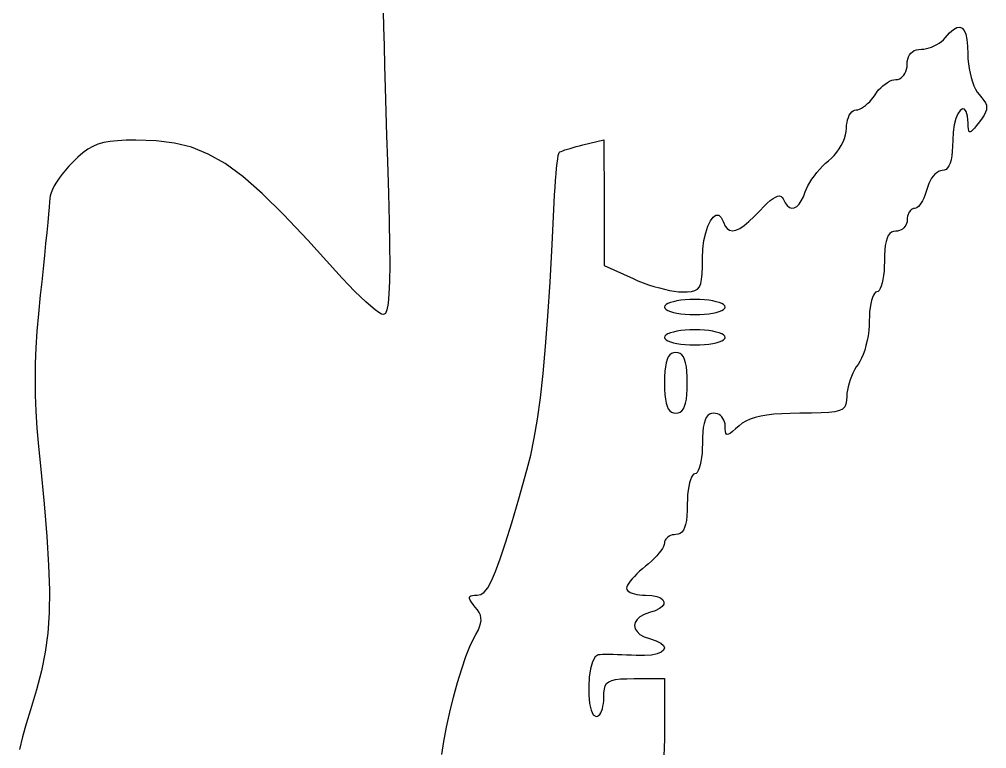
# Model space of a CAD drawing. Header units: millimetres. Extents: x 0 to 1242, y -2208 to 0.
# Drawn here: x 362.9 to 490.5, y -876.2 to -780.1 of the extents above; entities that cross this region are included whole.
import ezdxf

# ---------------------------------------------------------------- set-up
doc = ezdxf.new("R2010")
doc.units = ezdxf.units.MM
doc.layers.get('0').update_dxf_attribs({"linetype": 'CONTINUOUS'})

msp = doc.modelspace()

# ---------------------------------------------------------------- linework, layer by layer
for p, q in [((410.920024, -779.039659), (410.961808, -781.109568)), ((410.961808, -781.109568), (411.0175, -783.510125)), ((485, -782.5), (485.576318, -781.862136)), ((485.576318, -781.862136), (486.089984, -781.413368)), ((486.089984, -781.413368), (486.541466, -781.154032)), ((486.541466, -781.154032), (486.931232, -781.084464)), ((486.931232, -781.084464), (487.25975, -781.205)), ((487.25975, -781.205), (487.527488, -781.515976)), ((487.527488, -781.515976), (487.734914, -782.017728)), ((484.218611, -783.187825), (484.511344, -782.9728)), ((484.511344, -782.9728), (484.773993, -782.742475)), ((484.773993, -782.742475), (485, -782.5)), ((487.734914, -782.017728), (487.882496, -782.710592)), ((487.882496, -782.710592), (487.970702, -783.594904)), ((411.0175, -783.510125), (411.085912, -786.192112)), ((480.484875, -784.51625), (480.693792, -784.33248)), ((480.693792, -784.33248), (480.938301, -784.18819)), ((480.938301, -784.18819), (481.217664, -784.08416)), ((481.217664, -784.08416), (481.531143, -784.02117)), ((481.531143, -784.02117), (481.878, -784)), ((481.878, -784), (482.197697, -783.980275)), ((482.197697, -783.980275), (482.533216, -783.9232)), ((482.533216, -783.9232), (482.877999, -783.831925)), ((482.877999, -783.831925), (483.225488, -783.7096)), ((483.225488, -783.7096), (483.569125, -783.559375)), ((483.569125, -783.559375), (483.902352, -783.3844)), ((483.902352, -783.3844), (484.218611, -783.187825)), ((487.970702, -783.594904), (488, -784.671)), ((480, -786), (480.019887, -785.63053)), ((480.019887, -785.63053), (480.079056, -785.29664)), ((480.079056, -785.29664), (480.176769, -784.99911)), ((480.176769, -784.99911), (480.312288, -784.73872)), ((480.312288, -784.73872), (480.484875, -784.51625)), ((488, -784.671), (488.019609, -785.286088)), ((488.019609, -785.286088), (488.076352, -785.912504)), ((411.085912, -786.192112), (411.165856, -789.106311)), ((479.712416, -787.181792), (479.833653, -786.919746)), ((479.833653, -786.919746), (479.924032, -786.632704)), ((479.924032, -786.632704), (479.980499, -786.324758)), ((479.980499, -786.324758), (480, -786)), ((488.076352, -785.912504), (488.167103, -786.539076)), ((488.167103, -786.539076), (488.288736, -787.154632)), ((477.387136, -788.3872), (477.684383, -788.2241)), ((477.684383, -788.2241), (477.974112, -788.1024)), ((477.974112, -788.1024), (478.250569, -788.0263)), ((478.250569, -788.0263), (478.508, -788)), ((478.508, -788), (478.750251, -787.973862)), ((478.750251, -787.973862), (478.979968, -787.898176)), ((478.979968, -787.898176), (479.194097, -787.777034)), ((479.194097, -787.777034), (479.389584, -787.614528)), ((479.389584, -787.614528), (479.563375, -787.41475)), ((479.563375, -787.41475), (479.712416, -787.181792)), ((488.288736, -787.154632), (488.438125, -787.748)), ((488.438125, -787.748), (488.612144, -788.308008)), ((411.165856, -789.106311), (411.256144, -792.203504)), ((475.989521, -789.6767), (476.238048, -789.3696)), ((476.238048, -789.3696), (476.507827, -789.0829)), ((476.507827, -789.0829), (476.793104, -788.8208)), ((476.793104, -788.8208), (477.088125, -788.5875)), ((477.088125, -788.5875), (477.387136, -788.3872)), ((488.612144, -788.308008), (488.807667, -788.823484)), ((488.807667, -788.823484), (489.021568, -789.283256)), ((489.021568, -789.283256), (489.250721, -789.676152)), ((475.054066, -790.9171), (475.309784, -790.6304)), ((475.309784, -790.6304), (475.549518, -790.3233)), ((475.549518, -790.3233), (475.768, -790)), ((475.768, -790), (475.989521, -789.6767)), ((489.250721, -789.676152), (489.492, -789.991)), ((489.492, -789.991), (489.84584, -790.397311)), ((489.84584, -790.397311), (490.12144, -790.756528)), ((490.12144, -790.756528), (490.31892, -791.082277)), ((472.862336, -792.124248), (473.055592, -792.031911)), ((473.055592, -792.031911), (473.259, -792)), ((473.259, -792), (473.479102, -791.9737)), ((473.479102, -791.9737), (473.720096, -791.8976)), ((473.720096, -791.8976), (473.976714, -791.7759)), ((473.976714, -791.7759), (474.243688, -791.6128)), ((474.243688, -791.6128), (474.51575, -791.4125)), ((474.51575, -791.4125), (474.787632, -791.1792)), ((474.787632, -791.1792), (475.054066, -790.9171)), ((486.9905, -792.06475), (486.69568, -792.504832)), ((487.28736, -791.849488), (486.9905, -792.06475)), ((487.5631, -791.884714), (487.28736, -791.849488)), ((487.79456, -792.196096), (487.5631, -791.884714)), ((490.31892, -791.082277), (490.4384, -791.388184)), ((490.44384, -791.994976), (490.33004, -792.323113)), ((490.4384, -791.388184), (490.48, -791.687875)), ((490.48, -791.687875), (490.44384, -791.994976)), ((411.256144, -792.203504), (411.355588, -795.434473)), ((472.064504, -793.661952), (472.141156, -793.314033)), ((472.141156, -793.314033), (472.243872, -792.995976)), ((472.243872, -792.995976), (472.37, -792.712875)), ((472.37, -792.712875), (472.516888, -792.469824)), ((472.516888, -792.469824), (472.681884, -792.271917)), ((472.681884, -792.271917), (472.862336, -792.124248)), ((486.42606, -793.144066), (486.2048, -793.956784)), ((486.69568, -792.504832), (486.42606, -793.144066)), ((487.95858, -792.809302), (487.79456, -792.196096)), ((488.032, -793.75), (487.95858, -792.809302)), ((489.87, -793.096999), (489.524, -793.57)), ((490.13872, -792.685912), (489.87, -793.096999)), ((490.33004, -792.323113), (490.13872, -792.685912)), ((471.969582, -794.849869), (472, -794.427)), ((472, -794.427), (472.016568, -794.034639)), ((472.016568, -794.034639), (472.064504, -793.661952)), ((486.2048, -793.956784), (486.05506, -794.917318)), ((488.045048, -794.178121), (488.032, -793.75)), ((488.071104, -794.509168), (488.045048, -794.178121)), ((488.116636, -794.742367), (488.071104, -794.509168)), ((488.862816, -794.413552), (488.622884, -794.681203)), ((489.161032, -794.043409), (488.862816, -794.413552)), ((489.524, -793.57), (489.161032, -794.043409)), ((411.355588, -795.434473), (411.463, -798.75)), ((471.549408, -796.224376), (471.739774, -795.756723)), ((471.739774, -795.756723), (471.881336, -795.295832)), ((471.881336, -795.295832), (471.969582, -794.849869)), ((486.05506, -794.917318), (486, -796)), ((488.188112, -794.876944), (488.116636, -794.742367)), ((488.292, -794.912125), (488.188112, -794.876944)), ((488.434768, -794.847136), (488.292, -794.912125)), ((488.622884, -794.681203), (488.434768, -794.847136)), ((371.95466, -797.182076), (371.30964, -797.652864)), ((372.60652, -796.807192), (371.95466, -797.182076)), ((373.2945, -796.518), (372.60652, -796.807192)), ((374.04788, -796.304288), (373.2945, -796.518)), ((374.89594, -796.155844), (374.04788, -796.304288)), ((375.86796, -796.062456), (374.89594, -796.155844)), ((376.99322, -796.013912), (375.86796, -796.062456)), ((378.301, -796), (376.99322, -796.013912)), ((380.964168, -796.084237), (378.301, -796)), ((383.381384, -796.376176), (380.964168, -796.084237)), ((385.642516, -796.934659), (383.381384, -796.376176)), ((387.837432, -797.818528), (385.642516, -796.934659)), ((434.875728, -797.28656), (435.19575, -797.182625)), ((435.19575, -797.182625), (435.554832, -797.0732)), ((435.554832, -797.0732), (435.946386, -796.960355)), ((435.946386, -796.960355), (436.363824, -796.84616)), ((436.363824, -796.84616), (436.800558, -796.732685)), ((436.800558, -796.732685), (437.25, -796.622)), ((437.25, -796.622), (440, -795.962)), ((440, -795.962), (440.026, -804.231)), ((470.730606, -797.586247), (471.040312, -797.147304)), ((471.040312, -797.147304), (471.31475, -796.690625)), ((471.31475, -796.690625), (471.549408, -796.224376)), ((485.986863, -796.78025), (485.947104, -797.472)), ((486, -796), (485.986863, -796.78025)), ((370.64218, -798.229768), (369.923, -798.923)), ((371.30964, -797.652864), (370.64218, -798.229768)), ((390.056, -799.086625), (387.837432, -797.818528)), ((433.83896, -799.014368), (433.91172, -798.459299)), ((433.91172, -798.459299), (433.9834, -798.030296)), ((433.9834, -798.030296), (434.05262, -797.741237)), ((434.05262, -797.741237), (434.118, -797.606)), ((434.118, -797.606), (434.215902, -797.544725)), ((434.215902, -797.544725), (434.379216, -797.46968)), ((434.379216, -797.46968), (434.601354, -797.382935)), ((434.601354, -797.382935), (434.875728, -797.28656)), ((469.635, -798.715), (470.023438, -798.378261)), ((470.023438, -798.378261), (470.390144, -797.999288)), ((470.390144, -797.999288), (470.730606, -797.586247)), ((485.880201, -798.07675), (485.785632, -798.596)), ((485.947104, -797.472), (485.880201, -798.07675)), ((369.449536, -799.419609), (368.998128, -799.937992)), ((369.923, -798.923), (369.449536, -799.419609)), ((392.388088, -800.797792), (390.056, -799.086625)), ((411.463, -798.75), (411.595765, -803.026395)), ((433.69572, -800.447192), (433.7665, -799.681625)), ((433.7665, -799.681625), (433.83896, -799.014368)), ((468.471525, -799.816339), (468.8534, -799.414976)), ((468.8534, -799.414976), (469.243375, -799.045017)), ((469.243375, -799.045017), (469.635, -798.715)), ((485.330709, -799.65575), (485.120256, -799.848)), ((485.511408, -799.384), (485.330709, -799.65575)), ((485.662875, -799.03125), (485.511408, -799.384)), ((485.785632, -798.596), (485.662875, -799.03125)), ((368.186584, -801.000216), (367.839, -801.524125)), ((368.575052, -800.468183), (368.186584, -801.000216)), ((368.998128, -799.937992), (368.575052, -800.468183)), ((394.923564, -803.010871), (392.388088, -800.797792)), ((433.628, -801.297191), (433.69572, -800.447192)), ((467.439, -801.123472), (467.757875, -800.679125)), ((467.757875, -800.679125), (468.1042, -800.240568)), ((468.1042, -800.240568), (468.471525, -799.816339)), ((483.228408, -801.026), (483.032664, -801.353625)), ((483.441, -800.734375), (483.228408, -801.026)), ((483.666192, -800.484), (483.441, -800.734375)), ((483.899736, -800.280125), (483.666192, -800.484)), ((484.137384, -800.128), (483.899736, -800.280125)), ((484.374888, -800.032875), (484.137384, -800.128)), ((484.608, -800), (484.374888, -800.032875)), ((484.879527, -799.96225), (484.608, -800)), ((485.120256, -799.848), (484.879527, -799.96225)), ((367.538576, -802.029944), (367.291588, -802.507707)), ((367.839, -801.524125), (367.538576, -802.029944)), ((433.50726, -803.194973), (433.56472, -802.217744)), ((433.56472, -802.217744), (433.628, -801.297191)), ((466.711575, -802.405873), (466.9094, -801.995384)), ((466.9094, -801.995384), (467.154025, -801.565071)), ((467.154025, -801.565071), (467.439, -801.123472)), ((482.708712, -802.095875), (482.589, -802.5)), ((482.858016, -801.712), (482.708712, -802.095875)), ((483.032664, -801.353625), (482.858016, -801.712)), ((366.983024, -803.339201), (366.934, -803.673)), ((367.104312, -802.947448), (366.983024, -803.339201)), ((367.291588, -802.507707), (367.104312, -802.947448)), ((397.752296, -805.784704), (394.923564, -803.010871)), ((411.595765, -803.026395), (411.68992, -806.71776)), ((433.457, -804.215), (433.50726, -803.194973)), ((462.315616, -803.682896), (462.63825, -803.493125)), ((462.63825, -803.493125), (462.920504, -803.383904)), ((462.920504, -803.383904), (463.162642, -803.355107)), ((463.162642, -803.355107), (463.364928, -803.406608)), ((463.364928, -803.406608), (463.527626, -803.538281)), ((463.527626, -803.538281), (463.651, -803.75)), ((466.042072, -804.0124), (466.318249, -803.46137)), ((466.318249, -803.46137), (466.567, -802.788)), ((466.567, -802.788), (466.711575, -802.405873)), ((482.341032, -803.288), (482.191398, -803.646375)), ((482.474694, -802.904125), (482.341032, -803.288)), ((482.589, -802.5), (482.474694, -802.904125)), ((366.852656, -804.809504), (366.771109, -805.737636)), ((366.907827, -804.112348), (366.852656, -804.809504)), ((366.934, -803.673), (366.907827, -804.112348)), ((433.195112, -809.745055), (433.457, -804.215)), ((440.026, -804.231), (440.052, -812.5)), ((460.616, -805.25), (461.102794, -804.736769)), ((461.102794, -804.736769), (461.548152, -804.304592)), ((461.548152, -804.304592), (461.952338, -803.953343)), ((461.952338, -803.953343), (462.315616, -803.682896)), ((463.651, -803.75), (463.904881, -804.25761)), ((463.904881, -804.25761), (464.185048, -804.62512)), ((464.185048, -804.62512), (464.484787, -804.85475)), ((464.484787, -804.85475), (464.797384, -804.94872)), ((465.116125, -804.90925), (465.434296, -804.73856)), ((465.434296, -804.73856), (465.745183, -804.43887)), ((465.745183, -804.43887), (466.042072, -804.0124)), ((481.500822, -804.719875), (481.322088, -804.872)), ((481.680504, -804.516), (481.500822, -804.719875)), ((481.85775, -804.265625), (481.680504, -804.516)), ((482.029176, -803.974), (481.85775, -804.265625)), ((482.191398, -803.646375), (482.029176, -803.974)), ((366.771109, -805.737636), (366.665808, -806.869912)), ((400.964152, -809.178133), (397.752296, -805.784704)), ((454.417392, -806.156696), (454.786736, -805.898898)), ((454.786736, -805.898898), (455.147584, -805.904152)), ((455.147584, -805.904152), (455.482488, -806.202254)), ((459.131792, -806.729368), (459.838769, -806.063436)), ((459.838769, -806.063436), (460.616, -805.25)), ((464.797384, -804.94872), (465.116125, -804.90925)), ((480.050184, -806.0272), (480.012888, -806.257525)), ((480.109836, -805.812175), (480.050184, -806.0272)), ((480.189792, -805.6156), (480.109836, -805.812175)), ((480.288, -805.440625), (480.189792, -805.6156)), ((480.402408, -805.2904), (480.288, -805.440625)), ((480.530964, -805.168075), (480.402408, -805.2904)), ((480.671616, -805.0768), (480.530964, -805.168075)), ((480.822312, -805.019725), (480.671616, -805.0768)), ((480.981, -805), (480.822312, -805.019725)), ((481.147686, -804.967125), (480.981, -805)), ((481.322088, -804.872), (481.147686, -804.967125)), ((366.665808, -806.869912), (366.539375, -808.1795)), ((411.68992, -806.71776), (411.744655, -809.855865)), ((453.432864, -808.210442), (453.723008, -807.342264)), ((453.723008, -807.342264), (454.057, -806.64775)), ((454.057, -806.64775), (454.417392, -806.156696)), ((455.482488, -806.202254), (455.774, -806.823)), ((455.774, -806.823), (455.988281, -807.314204)), ((455.988281, -807.314204), (456.257408, -807.662992)), ((457.920896, -807.621264), (458.493143, -807.248432)), ((458.493143, -807.248432), (459.131792, -806.729368)), ((479.7096, -807.3844), (479.559375, -807.559375)), ((479.831925, -807.187825), (479.7096, -807.3844)), ((479.9232, -806.9728), (479.831925, -807.187825)), ((479.980275, -806.742475), (479.9232, -806.9728)), ((480, -806.5), (479.980275, -806.742475)), ((480.012888, -806.257525), (480, -806.5)), ((366.539375, -808.1795), (366.394432, -809.639568)), ((453.204016, -809.222488), (453.432864, -808.210442)), ((456.257408, -807.662992), (456.583307, -807.868728)), ((456.583307, -807.868728), (456.967904, -807.930776)), ((456.967904, -807.930776), (457.413125, -807.8485)), ((457.413125, -807.8485), (457.920896, -807.621264)), ((477.504144, -808.575968), (477.343875, -808.916625)), ((477.698397, -808.317979), (477.504144, -808.575968)), ((477.928128, -808.138656), (477.698397, -808.317979)), ((478.194831, -808.033997), (477.928128, -808.138656)), ((478.5, -808), (478.194831, -808.033997)), ((478.742475, -807.980275), (478.5, -808)), ((478.9728, -807.9232), (478.742475, -807.980275)), ((479.187825, -807.831925), (478.9728, -807.9232)), ((479.3844, -807.7096), (479.187825, -807.831925)), ((479.559375, -807.559375), (479.3844, -807.7096)), ((366.394432, -809.639568), (366.233601, -811.223284)), ((404.649, -813.25), (400.964152, -809.178133)), ((411.744655, -809.855865), (411.75916, -812.47248)), ((432.921656, -814.72848), (433.195112, -809.745055)), ((453.053912, -810.348606), (453.204016, -809.222488)), ((477.119313, -809.861951), (477.052032, -810.474624)), ((477.216096, -809.343952), (477.119313, -809.861951)), ((477.343875, -808.916625), (477.216096, -809.343952)), ((366.233601, -811.223284), (366.059504, -812.903816)), ((453, -811.559), (453.053912, -810.348606)), ((477.012759, -811.185973), (477, -812)), ((477.052032, -810.474624), (477.012759, -811.185973)), ((411.75916, -812.47248), (411.732625, -814.599375)), ((440.052, -812.5), (443.853, -814.25)), ((452.992549, -812.691069), (453, -811.559)), ((477, -812), (476.98685, -812.6466)), ((366.059504, -812.903816), (365.874763, -814.654332)), ((405.493333, -814.179609), (404.649, -813.25)), ((452.894403, -814.347083), (452.961632, -813.613312)), ((452.961632, -813.613312), (452.992549, -812.691069)), ((476.9488, -813.2608), (476.88795, -813.8342)), ((476.98685, -812.6466), (476.9488, -813.2608)), ((365.874763, -814.654332), (365.682, -816.448)), ((406.325504, -815.062592), (405.493333, -814.179609)), ((407.132271, -815.886883), (406.325504, -815.062592)), ((411.732625, -814.599375), (411.66424, -816.26832)), ((432.632744, -819.203465), (432.921656, -814.72848)), ((443.853, -814.25), (444.502723, -814.532766)), ((444.502723, -814.532766), (445.188224, -814.801408)), ((445.188224, -814.801408), (445.895901, -815.052242)), ((445.895901, -815.052242), (446.612152, -815.281584)), ((452.599625, -815.334625), (452.778016, -814.913736)), ((452.778016, -814.913736), (452.894403, -814.347083)), ((476.70625, -814.825), (476.5896, -815.2256)), ((476.8064, -814.3584), (476.70625, -814.825)), ((476.88795, -813.8342), (476.8064, -814.3584)), ((407.900392, -816.640416), (407.132271, -815.886883)), ((411.66424, -816.26832), (411.553195, -817.511085)), ((446.612152, -815.281584), (447.323375, -815.48575)), ((447.323375, -815.48575), (448.015968, -815.661056)), ((448.015968, -815.661056), (448.676329, -815.803818)), ((448.676329, -815.803818), (449.290856, -815.910352)), ((449.290856, -815.910352), (449.845947, -815.976974)), ((449.845947, -815.976974), (450.328, -816)), ((450.328, -816), (451.009101, -815.987621)), ((451.009101, -815.987621), (451.563968, -815.936248)), ((451.563968, -815.936248), (452.005447, -815.824527)), ((452.005447, -815.824527), (452.346384, -815.631104)), ((452.346384, -815.631104), (452.599625, -815.334625)), ((475.6848, -816.195016), (475.54145, -816.426789)), ((475.83835, -816.050087), (475.6848, -816.195016)), ((476, -816), (475.83835, -816.050087)), ((476.16165, -815.9474), (476, -816)), ((476.3152, -815.7952), (476.16165, -815.9474)), ((476.45855, -815.5518), (476.3152, -815.7952)), ((476.5896, -815.2256), (476.45855, -815.5518)), ((365.682, -816.448), (365.433966, -818.89726)), ((408.616625, -817.311125), (407.900392, -816.640416)), ((409.267728, -817.886944), (408.616625, -817.311125)), ((411.553195, -817.511085), (411.39868, -818.35944)), ((448.4482, -817.54145), (448.2048, -817.6848)), ((448.7744, -817.4104), (448.4482, -817.54145)), ((449.175, -817.29375), (448.7744, -817.4104)), ((449.6416, -817.1936), (449.175, -817.29375)), ((450.1658, -817.11205), (449.6416, -817.1936)), ((450.7392, -817.0512), (450.1658, -817.11205)), ((451.3534, -817.01315), (450.7392, -817.0512)), ((452, -817), (451.3534, -817.01315)), ((452.6466, -817.01315), (452, -817)), ((453.2608, -817.0512), (452.6466, -817.01315)), ((453.8342, -817.11205), (453.2608, -817.0512)), ((454.3584, -817.1936), (453.8342, -817.11205)), ((454.825, -817.29375), (454.3584, -817.1936)), ((455.2256, -817.4104), (454.825, -817.29375)), ((455.5518, -817.54145), (455.2256, -817.4104)), ((455.7952, -817.6848), (455.5518, -817.54145)), ((475.1936, -817.563192), (475.11205, -818.062361)), ((475.29375, -817.118875), (475.1936, -817.563192)), ((475.4104, -816.737408), (475.29375, -817.118875)), ((475.54145, -816.426789), (475.4104, -816.737408)), ((365.433966, -818.89726), (365.241288, -821.1856)), ((409.840459, -818.355807), (409.267728, -817.886944)), ((410.321576, -818.705648), (409.840459, -818.355807)), ((410.697837, -818.924401), (410.321576, -818.705648)), ((411.199885, -818.845155), (410.956, -819)), ((411.39868, -818.35944), (411.199885, -818.845155)), ((448.0526, -817.83835), (448, -818)), ((448, -818), (448.0526, -818.16165)), ((448, -818), (448, -818)), ((448.2048, -817.6848), (448.0526, -817.83835)), ((448.0526, -818.16165), (448.2048, -818.3152)), ((448.2048, -818.3152), (448.4482, -818.45855)), ((448.4482, -818.45855), (448.7744, -818.5896)), ((448.7744, -818.5896), (449.175, -818.70625)), ((449.175, -818.70625), (449.6416, -818.8064)), ((449.6416, -818.8064), (450.1658, -818.88795)), ((450.1658, -818.88795), (450.7392, -818.9488)), ((453.2608, -818.9488), (453.8342, -818.88795)), ((453.8342, -818.88795), (454.3584, -818.8064)), ((454.3584, -818.8064), (454.825, -818.70625)), ((454.825, -818.70625), (455.2256, -818.5896)), ((455.2256, -818.5896), (455.5518, -818.45855)), ((455.5518, -818.45855), (455.7952, -818.3152)), ((455.9474, -817.83835), (455.7952, -817.6848)), ((455.7952, -818.3152), (455.9474, -818.16165)), ((456, -818), (455.9474, -817.83835)), ((455.9474, -818.16165), (456, -818)), ((475.0512, -818.608384), (475.01315, -819.193263)), ((475.11205, -818.062361), (475.0512, -818.608384)), ((410.956, -819), (410.697837, -818.924401)), ((432.324488, -823.2082), (432.632744, -819.203465)), ((450.7392, -818.9488), (451.3534, -818.98685)), ((451.3534, -818.98685), (452, -819)), ((452, -819), (452.6466, -818.98685)), ((452.6466, -818.98685), (453.2608, -818.9488)), ((475, -819.809), (474.980685, -820.450249)), ((475.01315, -819.193263), (475, -819.809)), ((365.241288, -821.1856), (365.104002, -823.35676)), ((448.7744, -821.4104), (448.4482, -821.54145)), ((449.175, -821.29375), (448.7744, -821.4104)), ((449.6416, -821.1936), (449.175, -821.29375)), ((450.1658, -821.11205), (449.6416, -821.1936)), ((450.7392, -821.0512), (450.1658, -821.11205)), ((451.3534, -821.01315), (450.7392, -821.0512)), ((452, -821), (451.3534, -821.01315)), ((452.6466, -821.01315), (452, -821)), ((453.2608, -821.0512), (452.6466, -821.01315)), ((453.8342, -821.11205), (453.2608, -821.0512)), ((454.3584, -821.1936), (453.8342, -821.11205)), ((454.825, -821.29375), (454.3584, -821.1936)), ((455.2256, -821.4104), (454.825, -821.29375)), ((455.5518, -821.54145), (455.2256, -821.4104)), ((474.9248, -821.108952), (474.835435, -821.773043)), ((474.980685, -820.450249), (474.9248, -821.108952)), ((448.0526, -821.83835), (448, -822)), ((448, -822), (448.0526, -822.16165)), ((448, -822), (448, -822)), ((448.2048, -821.6848), (448.0526, -821.83835)), ((448.0526, -822.16165), (448.2048, -822.3152)), ((448.4482, -821.54145), (448.2048, -821.6848)), ((448.2048, -822.3152), (448.4482, -822.45855)), ((448.4482, -822.45855), (448.7744, -822.5896)), ((448.7744, -822.5896), (449.175, -822.70625)), ((449.175, -822.70625), (449.6416, -822.8064)), ((454.3584, -822.8064), (454.825, -822.70625)), ((454.825, -822.70625), (455.2256, -822.5896)), ((455.2256, -822.5896), (455.5518, -822.45855)), ((455.7952, -821.6848), (455.5518, -821.54145)), ((455.5518, -822.45855), (455.7952, -822.3152)), ((455.9474, -821.83835), (455.7952, -821.6848)), ((455.7952, -822.3152), (455.9474, -822.16165)), ((456, -822), (455.9474, -821.83835)), ((455.9474, -822.16165), (456, -822)), ((474.71568, -822.430456), (474.568625, -823.069125)), ((474.835435, -821.773043), (474.71568, -822.430456)), ((365.104002, -823.35676), (365.022144, -825.45448)), ((431.993, -826.780875), (432.324488, -823.2082)), ((449.5, -824), (449.194831, -824.033997)), ((449.805169, -824.033997), (449.5, -824)), ((449.6416, -822.8064), (450.1658, -822.88795)), ((450.1658, -822.88795), (450.7392, -822.9488)), ((450.7392, -822.9488), (451.3534, -822.98685)), ((451.3534, -822.98685), (452, -823)), ((452, -823), (452.6466, -822.98685)), ((452.6466, -822.98685), (453.2608, -822.9488)), ((453.2608, -822.9488), (453.8342, -822.88795)), ((453.8342, -822.88795), (454.3584, -822.8064)), ((474.39736, -823.676984), (474.204975, -824.241967)), ((474.568625, -823.069125), (474.39736, -823.676984)), ((448.343875, -824.916625), (448.216096, -825.343952)), ((448.504144, -824.575968), (448.343875, -824.916625)), ((448.698397, -824.317979), (448.504144, -824.575968)), ((448.928128, -824.138656), (448.698397, -824.317979)), ((449.194831, -824.033997), (448.928128, -824.138656)), ((450.071872, -824.138656), (449.805169, -824.033997)), ((450.301603, -824.317979), (450.071872, -824.138656)), ((450.495856, -824.575968), (450.301603, -824.317979)), ((450.656125, -824.916625), (450.495856, -824.575968)), ((450.783904, -825.343952), (450.656125, -824.916625)), ((473.769205, -825.195041), (473.532, -825.559)), ((473.99456, -824.752008), (473.769205, -825.195041)), ((474.204975, -824.241967), (473.99456, -824.752008)), ((365.022144, -825.45448), (364.99575, -827.5225)), ((448.052032, -826.474624), (448.012759, -827.185973)), ((448.119313, -825.861951), (448.052032, -826.474624)), ((448.216096, -825.343952), (448.119313, -825.861951)), ((450.880687, -825.861951), (450.783904, -825.343952)), ((450.947968, -826.474624), (450.880687, -825.861951)), ((450.987241, -827.185973), (450.947968, -826.474624)), ((473.06736, -826.28584), (472.854885, -826.70101)), ((473.294115, -825.90223), (473.06736, -826.28584)), ((473.532, -825.559), (473.294115, -825.90223)), ((364.99575, -827.5225), (365.024856, -829.60456)), ((431.634392, -829.95968), (431.993, -826.780875)), ((448.012759, -827.185973), (448, -828)), ((451, -828), (450.987241, -827.185973)), ((472.485375, -827.59075), (472.33464, -828.04768)), ((472.65984, -827.13892), (472.485375, -827.59075)), ((472.854885, -826.70101), (472.65984, -827.13892)), ((448, -828), (448.012759, -828.814027)), ((448, -828), (448, -828)), ((448.012759, -828.814027), (448.052032, -829.525376)), ((450.947968, -829.525376), (450.987241, -828.814027)), ((450.987241, -828.814027), (451, -828)), ((472.11696, -828.94156), (472.056315, -829.36087)), ((472.210785, -828.50089), (472.11696, -828.94156)), ((472.33464, -828.04768), (472.210785, -828.50089)), ((365.024856, -829.60456), (365.109498, -831.7444)), ((431.244776, -832.782805), (431.634392, -829.95968)), ((448.052032, -829.525376), (448.119313, -830.138049)), ((448.119313, -830.138049), (448.216096, -830.656048)), ((450.783904, -830.656048), (450.880687, -830.138049)), ((450.880687, -830.138049), (450.947968, -829.525376)), ((472.005547, -830.320141), (471.924776, -830.785408)), ((472.032, -829.75), (472.005547, -830.320141)), ((472.056315, -829.36087), (472.032, -829.75)), ((448.216096, -830.656048), (448.343875, -831.083375)), ((448.343875, -831.083375), (448.504144, -831.424032)), ((448.504144, -831.424032), (448.698397, -831.682021)), ((450.301603, -831.682021), (450.495856, -831.424032)), ((450.495856, -831.424032), (450.656125, -831.083375)), ((450.656125, -831.083375), (450.783904, -830.656048)), ((471.483808, -831.443584), (471.065375, -831.657625)), ((471.760569, -831.156367), (471.483808, -831.443584)), ((471.924776, -830.785408), (471.760569, -831.156367)), ((365.109498, -831.7444), (365.249712, -833.98576)), ((430.820264, -835.28844), (431.244776, -832.782805)), ((448.698397, -831.682021), (448.928128, -831.861344)), ((448.928128, -831.861344), (449.194831, -831.966003)), ((449.194831, -831.966003), (449.5, -832)), ((449.5, -832), (449.805169, -831.966003)), ((449.805169, -831.966003), (450.071872, -831.861344)), ((450.071872, -831.861344), (450.301603, -831.682021)), ((453.343875, -832.916625), (453.216096, -833.343952)), ((453.504144, -832.575968), (453.343875, -832.916625)), ((453.698397, -832.317979), (453.504144, -832.575968)), ((453.928128, -832.138656), (453.698397, -832.317979)), ((454.194831, -832.033997), (453.928128, -832.138656)), ((454.5, -832), (454.194831, -832.033997)), ((454.742475, -832.02177), (454.5, -832)), ((454.9728, -832.08476), (454.742475, -832.02177)), ((455.187825, -832.18549), (454.9728, -832.08476)), ((455.3844, -832.32048), (455.187825, -832.18549)), ((455.559375, -832.48625), (455.3844, -832.32048)), ((455.7096, -832.67932), (455.559375, -832.48625)), ((455.831925, -832.89621), (455.7096, -832.67932)), ((455.9232, -833.13344), (455.831925, -832.89621)), ((459.304055, -832.784196), (458.73828, -833.035904)), ((459.95092, -832.569592), (459.304055, -832.784196)), ((460.684125, -832.391), (459.95092, -832.569592)), ((461.50892, -832.247328), (460.684125, -832.391)), ((462.430555, -832.137484), (461.50892, -832.247328)), ((463.45428, -832.060376), (462.430555, -832.137484)), ((464.585345, -832.014912), (463.45428, -832.060376)), ((465.829, -832), (464.585345, -832.014912)), ((467.392563, -831.993349), (465.829, -832)), ((468.668864, -831.966352), (467.392563, -831.993349)), ((469.687021, -831.908443), (468.668864, -831.966352)), ((470.476152, -831.809056), (469.687021, -831.908443)), ((471.065375, -831.657625), (470.476152, -831.809056)), ((365.249712, -833.98576), (365.445534, -836.37238)), ((453.119313, -833.861951), (453.052032, -834.474624)), ((453.216096, -833.343952), (453.119313, -833.861951)), ((455.980275, -833.38753), (455.9232, -833.13344)), ((456, -833.655), (455.980275, -833.38753)), ((456.005258, -834.0708), (456, -833.655)), ((456.026824, -834.3942), (456.005258, -834.0708)), ((457.364202, -834.0708), (456.985216, -834.3942)), ((457.829, -833.655), (457.364202, -834.0708)), ((458.248345, -833.325808), (457.829, -833.655)), ((458.73828, -833.035904), (458.248345, -833.325808)), ((430.356968, -837.514775), (430.820264, -835.28844)), ((453.012759, -835.185973), (453, -836)), ((453.052032, -834.474624), (453.012759, -835.185973)), ((456.073386, -834.6252), (456.026824, -834.3942)), ((456.153632, -834.7638), (456.073386, -834.6252)), ((456.27625, -834.81), (456.153632, -834.7638)), ((456.449928, -834.7638), (456.27625, -834.81)), ((456.683354, -834.6252), (456.449928, -834.7638)), ((456.985216, -834.3942), (456.683354, -834.6252)), ((365.445534, -836.37238), (365.697, -838.948)), ((452.98685, -836.6466), (452.9488, -837.2608)), ((453, -836), (452.98685, -836.6466)), ((429.851, -839.5), (430.356968, -837.514775)), ((452.88795, -837.8342), (452.8064, -838.3584)), ((452.9488, -837.2608), (452.88795, -837.8342)), ((365.697, -838.948), (366.190028, -843.929084)), ((452.5896, -839.2256), (452.45855, -839.5518)), ((452.70625, -838.825), (452.5896, -839.2256)), ((452.8064, -838.3584), (452.70625, -838.825)), ((428.777379, -843.273118), (429.851, -839.5)), ((451.54145, -840.4482), (451.4104, -840.7744)), ((451.6848, -840.2048), (451.54145, -840.4482)), ((451.83835, -840.0526), (451.6848, -840.2048)), ((452, -840), (451.83835, -840.0526)), ((452.16165, -839.9474), (452, -840)), ((452.3152, -839.7952), (452.16165, -839.9474)), ((452.45855, -839.5518), (452.3152, -839.7952)), ((451.1936, -841.6416), (451.11205, -842.1658)), ((451.29375, -841.175), (451.1936, -841.6416)), ((451.4104, -840.7744), (451.29375, -841.175)), ((451.0512, -842.7392), (451.01315, -843.3534)), ((451.11205, -842.1658), (451.0512, -842.7392)), ((366.190028, -843.929084), (366.555304, -848.257872)), ((427.846792, -846.448384), (428.777379, -843.273118)), ((451, -844), (450.987241, -844.814027)), ((451.01315, -843.3534), (451, -844)), ((450.947968, -845.525376), (450.880687, -846.138049)), ((450.987241, -844.814027), (450.947968, -845.525376)), ((427.040453, -849.073066), (427.846792, -846.448384)), ((450.783904, -846.656048), (450.656125, -847.083375)), ((450.880687, -846.138049), (450.783904, -846.656048)), ((448.6156, -848.214208), (448.440625, -848.325)), ((448.812175, -848.123984), (448.6156, -848.214208)), ((449.0272, -848.056656), (448.812175, -848.123984)), ((449.257525, -848.014552), (449.0272, -848.056656)), ((449.5, -848), (449.257525, -848.014552)), ((449.805169, -847.966003), (449.5, -848)), ((450.071872, -847.861344), (449.805169, -847.966003)), ((450.301603, -847.682021), (450.071872, -847.861344)), ((450.495856, -847.424032), (450.301603, -847.682021)), ((450.656125, -847.083375), (450.495856, -847.424032)), ((366.555304, -848.257872), (366.788916, -852.031768)), ((426.339576, -851.194432), (427.040453, -849.073066)), ((447.967125, -849.310574), (447.872, -849.555192)), ((448, -849.106), (447.967125, -849.310574)), ((448.019725, -848.927288), (448, -849.106)), ((448.0768, -848.757504), (448.019725, -848.927288)), ((448.168075, -848.598976), (448.0768, -848.757504)), ((448.2904, -848.454032), (448.168075, -848.598976)), ((448.440625, -848.325), (448.2904, -848.454032)), ((447.265625, -850.46475), (446.974, -850.804984)), ((447.516, -850.138736), (447.265625, -850.46475)), ((447.719875, -849.833398), (447.516, -850.138736)), ((447.872, -849.555192), (447.719875, -849.833398)), ((366.788916, -852.031768), (366.886952, -855.348176)), ((425.725375, -852.85975), (426.339576, -851.194432)), ((445.904125, -851.846446), (445.5, -852.179)), ((446.288, -851.502288), (445.904125, -851.846446)), ((446.646375, -851.152982), (446.288, -851.502288)), ((446.974, -850.804984), (446.646375, -851.152982)), ((425.179064, -854.116288), (425.725375, -852.85975)), ((444.353625, -853.184246), (444.026, -853.517512)), ((444.712, -852.846024), (444.353625, -853.184246)), ((445.095875, -852.508918), (444.712, -852.846024)), ((445.5, -852.179), (445.095875, -852.508918)), ((424.681857, -855.011314), (425.179064, -854.116288)), ((443.280125, -854.426854), (443.128, -854.679576)), ((443.484, -854.144888), (443.280125, -854.426854)), ((443.734375, -853.83975), (443.484, -854.144888)), ((444.026, -853.517512), (443.734375, -853.83975)), ((366.886952, -855.348176), (366.8455, -858.3045)), ((423.759611, -855.905902), (424.214968, -855.592096)), ((424.214968, -855.592096), (424.681857, -855.011314)), ((443.032875, -854.896982), (443, -855.073)), ((443, -855.073), (443.032875, -855.222886)), ((443.128, -854.679576), (443.032875, -854.896982)), ((443.032875, -855.222886), (443.128, -855.365248)), ((443.128, -855.365248), (443.280125, -855.498142)), ((443.280125, -855.498142), (443.484, -855.619624)), ((443.484, -855.619624), (443.734375, -855.72775)), ((443.734375, -855.72775), (444.026, -855.820576)), ((444.026, -855.820576), (444.353625, -855.896158)), ((422.287125, -856.29325), (422.344008, -856.175104)), ((422.301312, -856.450576), (422.287125, -856.29325)), ((422.385831, -856.651798), (422.301312, -856.450576)), ((422.344008, -856.175104), (422.472699, -856.091422)), ((422.539944, -856.901632), (422.385831, -856.651798)), ((422.472699, -856.091422), (422.673936, -856.037488)), ((422.762913, -857.204794), (422.539944, -856.901632)), ((422.673936, -856.037488), (422.948457, -856.008586)), ((422.948457, -856.008586), (423.297, -856)), ((423.297, -856), (423.759611, -855.905902)), ((444.353625, -855.896158), (444.712, -855.952552)), ((444.712, -855.952552), (445.095875, -855.987814)), ((445.095875, -855.987814), (445.5, -856)), ((445.5, -856), (446.316143, -856.044167)), ((446.316143, -856.044167), (446.970304, -856.167216)), ((446.970304, -856.167216), (447.459381, -856.354969)), ((447.459381, -856.354969), (447.780272, -856.593248)), ((447.905088, -857.164672), (447.702809, -857.469461)), ((447.780272, -856.593248), (447.929875, -856.867875)), ((447.929875, -856.867875), (447.905088, -857.164672)), ((366.8455, -858.3045), (366.660648, -860.998144)), ((423.054, -857.566), (422.762913, -857.204794)), ((423.34247, -857.939286), (423.054, -857.566)), ((423.56296, -858.291488), (423.34247, -857.939286)), ((423.71469, -858.634822), (423.56296, -858.291488)), ((446, -858.29), (445.3034, -858.531344)), ((446.753367, -858.046303), (446, -858.29)), ((447.319936, -857.768064), (446.753367, -858.046303)), ((447.702809, -857.469461), (447.319936, -857.768064)), ((423.79688, -858.981504), (423.71469, -858.634822)), ((423.74952, -859.733776), (423.80875, -859.34375)), ((423.80875, -859.34375), (423.79688, -858.981504)), ((444.1424, -859.590896), (444.065, -860)), ((444.3746, -859.198568), (444.1424, -859.590896)), ((444.7616, -858.839792), (444.3746, -859.198568)), ((445.3034, -858.531344), (444.7616, -858.839792)), ((423.13743, -861.192694), (423.41464, -860.646032)), ((423.41464, -860.646032), (423.61841, -860.163798)), ((423.61841, -860.163798), (423.74952, -859.733776)), ((444.065, -860), (444.1424, -860.409104)), ((444.1424, -860.409104), (444.3746, -860.801432)), ((444.3746, -860.801432), (444.7616, -861.160208)), ((366.660648, -860.998144), (366.328484, -863.526512)), ((422.316192, -862.775416), (422.786, -861.816)), ((422.786, -861.816), (423.13743, -861.192694)), ((444.7616, -861.160208), (445.3034, -861.468656)), ((445.3034, -861.468656), (446, -861.71)), ((446, -861.71), (446.889682, -861.996735)), ((446.889682, -861.996735), (447.511536, -862.30936)), ((366.328484, -863.526512), (365.845096, -865.987008)), ((421.802896, -864.091808), (422.316192, -862.775416)), ((447.554912, -863.51936), (447.013306, -863.736885)), ((447.511536, -862.30936), (447.877274, -862.632905)), ((447.88725, -863.252875), (447.554912, -863.51936)), ((447.877274, -862.632905), (447.998608, -862.9524)), ((447.998608, -862.9524), (447.88725, -863.252875)), ((421.265504, -865.690392), (421.802896, -864.091808)), ((438.504, -864.771072), (438.251315, -865.692328)), ((438.837865, -864.128744), (438.504, -864.771072)), ((439.25, -863.86), (438.837865, -864.128744)), ((439.50151, -863.840349), (439.25, -863.86)), ((439.83624, -863.827472), (439.50151, -863.840349)), ((440.24369, -863.821183), (439.83624, -863.827472)), ((440.71336, -863.821296), (440.24369, -863.821183)), ((441.23475, -863.827625), (440.71336, -863.821296)), ((441.79736, -863.839984), (441.23475, -863.827625)), ((442.39069, -863.858187), (441.79736, -863.839984)), ((443.00424, -863.882048), (442.39069, -863.858187)), ((443.62751, -863.911381), (443.00424, -863.882048)), ((444.25, -863.946), (443.62751, -863.911381)), ((445.349138, -863.965175), (444.25, -863.946)), ((446.274144, -863.89048), (445.349138, -863.965175)), ((447.013306, -863.736885), (446.274144, -863.89048)), ((365.845096, -865.987008), (365.206572, -868.477036)), ((420.723408, -867.496384), (421.265504, -865.690392)), ((438.251315, -865.692328), (438.08272, -866.797856)), ((438.08272, -866.797856), (438.001125, -867.993)), ((440.65, -867.40625), (441.0368, -867.232)), ((441.0368, -867.232), (441.5484, -867.11475)), ((441.5484, -867.11475), (442.2016, -867.044)), ((442.2016, -867.044), (443.0132, -867.00925)), ((443.0132, -867.00925), (444, -867)), ((444, -867), (448, -867)), ((448, -867), (448, -873.5)), ((365.206572, -868.477036), (364.409, -871.094)), ((420.196, -869.435), (420.723408, -867.496384)), ((438.001125, -867.993), (438.00944, -869.183104)), ((440.0148, -868.88325), (440.0704, -868.376)), ((440.0704, -868.376), (440.1836, -867.96775)), ((440.1836, -867.96775), (440.3712, -867.648)), ((440.3712, -867.648), (440.65, -867.40625)), ((419.702672, -871.431456), (420.196, -869.435)), ((438.00944, -869.183104), (438.110575, -870.273512)), ((439.9488, -870.288), (439.98685, -869.904125)), ((439.98685, -869.904125), (440, -869.5)), ((440, -869.5), (440.0148, -868.88325)), ((364.409, -871.094), (363.827395, -872.954091)), ((438.110575, -870.273512), (438.30744, -871.169568)), ((438.30744, -871.169568), (438.602945, -871.776616)), ((439.70625, -871.265625), (439.8064, -870.974)), ((439.8064, -870.974), (439.88795, -870.646375)), ((439.88795, -870.646375), (439.9488, -870.288)), ((419.262816, -873.410968), (419.702672, -871.431456)), ((438.602945, -871.776616), (439, -872)), ((439, -872), (439.16165, -871.967125)), ((439.16165, -871.967125), (439.3152, -871.872)), ((439.3152, -871.872), (439.45855, -871.719875)), ((439.45855, -871.719875), (439.5896, -871.516)), ((439.5896, -871.516), (439.70625, -871.265625)), ((363.827395, -872.954091), (363.33516, -874.681048)), ((418.895824, -875.298752), (419.262816, -873.410968)), ((448, -873.5), (447.989833, -874.923973)), ((363.33516, -874.681048), (362.925665, -876.321497)), ((447.989833, -874.923973), (447.957184, -876.138624)), ((418.621088, -877.020024), (418.895824, -875.298752)), ((447.957184, -876.138624), (447.898831, -877.157951))]:
    msp.add_line(p, q)

doc.saveas('drawing.dxf')
